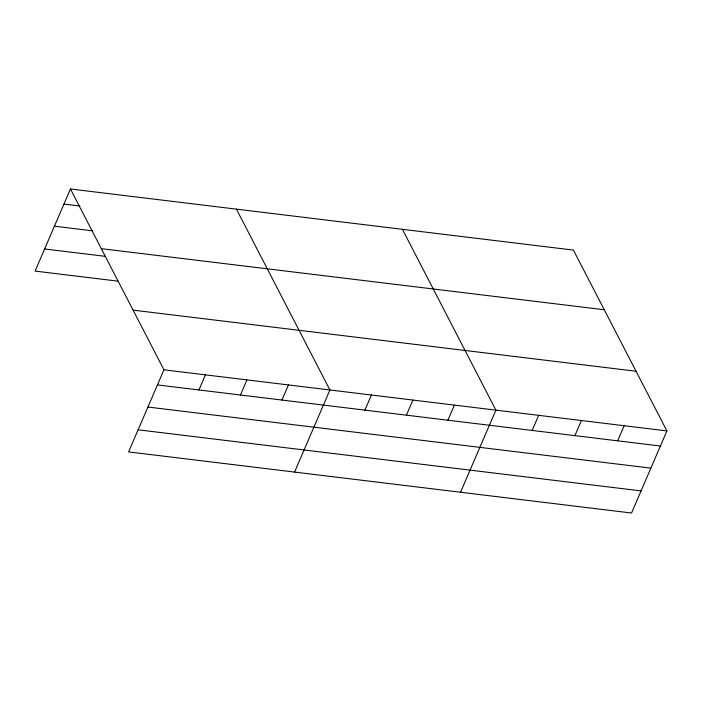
<?xml version="1.0" encoding="UTF-8"?>
<svg xmlns="http://www.w3.org/2000/svg" width="702" height="702" viewBox="0 0 702 702"><rect width="100%" height="100%" fill="white"/><g stroke="black" fill="none" stroke-linecap="round" stroke-linejoin="round"><path stroke-width="1.05" d="M70.454 188.978L163.952 369.814L128.598 451.912L631.546 513.022L666.9 430.914L573.402 250.087L70.454 188.978L35.1 271.086L118.085 281.169M198.938 389.961L205.449 374.85M240.435 395.007L246.937 379.896M281.923 400.043L288.434 384.933M294.568 472.077L329.922 389.979L236.434 209.143M364.908 410.126L371.419 395.015M406.405 415.172L412.908 400.061M447.894 420.208L454.405 405.098M460.538 492.242L495.902 410.143L402.404 229.308M532.142 430.449L538.645 415.338M574.894 435.635L581.396 420.533M617.646 440.83L624.148 425.728M63.952 204.089L79.914 206.028M54.431 226.193L92.734 230.853M101.316 248.657L604.255 309.757M44.621 248.973L105.265 256.344M133.099 310.135L636.047 371.244M163.952 369.814L666.9 430.914M157.45 384.924L660.389 446.024M147.929 407.028L650.868 468.137M138.118 429.808L641.066 490.909"/></g></svg>
